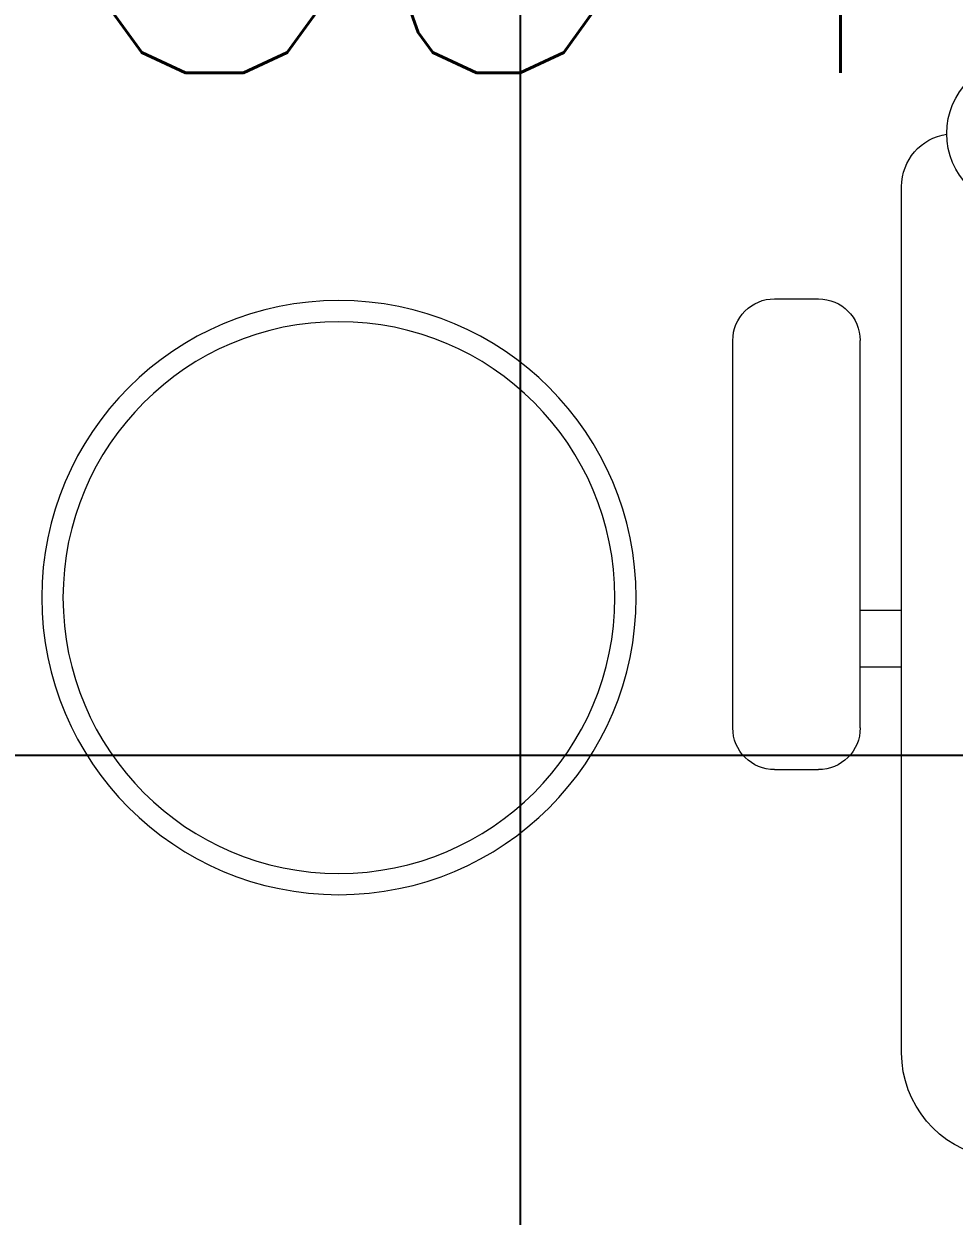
# Model space of a CAD drawing. Extents: x -12260 to 57327, y -29287 to 19916.
# Drawn here: x 15472 to 15910, y 7923 to 8485 of the extents above; entities that cross this region are included whole.
import ezdxf
from ezdxf import colors
from ezdxf.entities.mleader import LeaderData, LeaderLine
from ezdxf.math import Vec2, Vec3

# ---------------------------------------------------------------- set-up
doc = ezdxf.new("R2010")
doc.units = 0
doc.header["$LTSCALE"] = 0.25
doc.linetypes.add('DASHDOT', pattern=[25.4, 12.7, -6.35, 0, -6.35])
doc.layers.add('01-First Floor-FUR$0$FALSE CEILING', color=251, linetype='Continuous')
for name, color, linetype, lineweight in [('01-First Floor-FUR$0$LOADING', 253, 'Continuous', 5), ('E-LITE-CIRC', 6, 'Continuous', 25), ('E-LITE-CLNG-CNDT', 6, 'DASHDOT', 35)]:
    doc.layers.add(name, color=color, linetype=linetype, lineweight=lineweight)
doc.styles.add('DC_SIMPLEX', font='SIMPLEX.shx', dxfattribs={"width": 0.7})

# ---------------------------------------------------------------- blocks, each defined once
blk = doc.blocks.new('01-First Floor-FUR$0$WM00001-P')
at = {"layer": '01-First Floor-FUR$0$LOADING'}
for radius in [0.1400000000000001, 0.13]:
    blk.add_circle((5.684341886080801e-14, 0), radius, dxfattribs=at)
blk = doc.blocks.new('01-First Floor-FUR$0$GF21018-P')
at = {"color": 0}
for p, q in [((-0.2206958158158443, 0.4756307261486727), (-0.2206958158158443, 0.0674977280054634)), ((-0.2805980196294406, 0.3422072443699342), (-0.2598282612620899, 0.3422072443699342)), ((-0.3002131404457629, 0.322592123553612), (-0.3002131404457629, 0.1400010304266672)), ((-0.2402131404457641, 0.322592123553612), (-0.2402131404457641, 0.1400010304266708)), ((-0.2402131404457641, 0.2937232591883401), (-0.2206958158158443, 0.2937232591883365)), ((-0.2402131404457641, 0.2670847420663591), (-0.2206958158158443, 0.2670847420663591)), ((-0.2805980196294406, 0.1203859096103415), (-0.2598282612620899, 0.120385909610345))]:
    blk.add_line(p, q, dxfattribs=at)
for centre, radius, start, end in [((-0.1706958158158436, 0.4756307261486727), 0.05, 99.63288415991494, 180), ((-0.2805980196294406, 0.322592123553612), 0.0196151208163253, 90, 180.0000000000001), ((-0.2598282612620899, 0.322592123553612), 0.0196151208163253, 359.9999999999999, 90), ((-0.2805980196294406, 0.1400010304266672), 0.0196151208163253, 180.0000000000001, 270.0000000000004), ((-0.2598282612620899, 0.1400010304266708), 0.0196151208163253, 270.0000000000006, 359.9999999999999), ((-0.1642902328567111, 0.0424977280054613), 0.0351139560901341, 90.00000000000004, 270), ((-0.1956958158158457, 0.0674977280054634), 0.025, 179.9999999999999, 261.4720758531367)]:
    blk.add_arc(centre, radius, start, end, dxfattribs=at)
blk = doc.blocks.new('01-First Floor-FUR')
at = {"layer": '01-First Floor-FUR$0$FALSE CEILING', "linetype": 'Continuous'}
for p, q in [((15705.99999999985, 4540.000000000129), (15705.99999999985, 8609.999999999256)), ((15105.99999999985, 8140.000000000129), (19115.56364585538, 8140.000000000129))]:
    blk.add_line(p, q, dxfattribs=at)
at = {"layer": '01-First Floor-FUR$0$LOADING', "extrusion": (-2.240207019314477e-05, 7.774263848676233e-06, 0.9999999997188542), "xscale": -1000, "yscale": 1000.000000000001, "zscale": 1000, "rotation": 180.0014107650308}
blk.add_blockref('01-First Floor-FUR$0$GF21018-P', (16106.1534587016, 8475.379246457504, -0.4197406011417353), dxfattribs=at)
at = {"layer": '01-First Floor-FUR$0$LOADING', "extrusion": (2.240189451858898e-05, -2.260553834683212e-18, -0.9999999997490776), "xscale": 1000, "yscale": 1000, "zscale": 1000, "rotation": 180}
blk.add_blockref('01-First Floor-FUR$0$WM00001-P', (-15620.39897873471, 8214.214811187063, 0.4771276989043651), dxfattribs=at)
blk = doc.blocks.new('ARR0W')
at = {"color": 45}
blk.add_ellipse((0, 0), major_axis=(0.4, -7.347638122934264e-17), ratio=0.4, dxfattribs=at)
at = {"color": 45, "ltscale": 0.5}
blk.add_solid([(-1.399999999994179, 0.1666666666569654), (-0.3999999999941792, 0), (-1.399999999994179, -0.1666666666860692)], dxfattribs=at)

msp = doc.modelspace()

# ---------------------------------------------------------------- block references
at = {"layer": 'E-LITE-CLNG-CNDT'}
msp.add_blockref('01-First Floor-FUR', (0, 0), dxfattribs=at)

# ---------------------------------------------------------------- leaders
at = {"layer": 'E-LITE-CIRC'}
ml = msp.add_multileader_mtext('Standard', dxfattribs=at)
ml.set_content('{\\Fdc_el_romans|c0;\\W0.8;TO\\Fromans|c0; \\Fsimplex|c0;LP-F1/S34}', color=256, style='DC_SIMPLEX')
ml.set_leader_properties()
ml.set_arrow_properties(name='ARR0W')
ml.build(insert=Vec2(0, 0))
ml.multileader.update_dxf_attribs({"dogleg_length": 200, "arrow_head_size": 140, "scale": 100})
ctx = ml.context
ctx.base_point, ctx.scale, ctx.char_height, ctx.arrow_head_size, ctx.landing_gap_size, ctx.plane_origin, ctx.plane_x_axis, ctx.plane_y_axis = Vec3(14096.07752172403, 8528.170594717658), 100, 200, 140, 140, Vec3(31638.33363317151, 10243.87262771521), Vec3(0.9999999999998671, -5.157058348692625e-07, 2.106545432364483e-33), Vec3(5.157058348692625e-07, 0.9999999999998671, 4.038416439073071e-23)
notes = []
notes.append((ctx, [(0, (1, 1, 0), (13987.28710676882, 8528.17065082151), (0.9999999999998671, -5.157058348692625e-07, 2.106545432364483e-33), 108.7904149552201, [(0, [(13281.81776139737, 7079.951484799793)], 0, [])])]))
ctx.mtext.insert, ctx.mtext.text_direction, ctx.mtext.rotation, ctx.mtext.flow_direction = Vec3(14236.0775904848, 8661.50385585216), Vec3(0.9999999999998671, -5.157058343419065e-07, 2.106562423161298e-33), 6.283184791473752, 5
for ctx, leaders in notes:
    for number, flags, end, landing, length, lines in leaders:
        leader = LeaderData()
        leader.index, (leader.has_last_leader_line, leader.has_dogleg_vector, leader.attachment_direction) = number, flags
        leader.last_leader_point, leader.dogleg_vector, leader.dogleg_length = Vec3(end), Vec3(landing), length
        for number, points, colour, breaks in lines:
            line = LeaderLine()
            line.index, line.vertices, line.color, line.breaks = number, Vec3.list(points), colors.encode_raw_color(colour), breaks
            leader.lines.append(line)
        ctx.leaders.append(leader)

doc.saveas('drawing.dxf')
